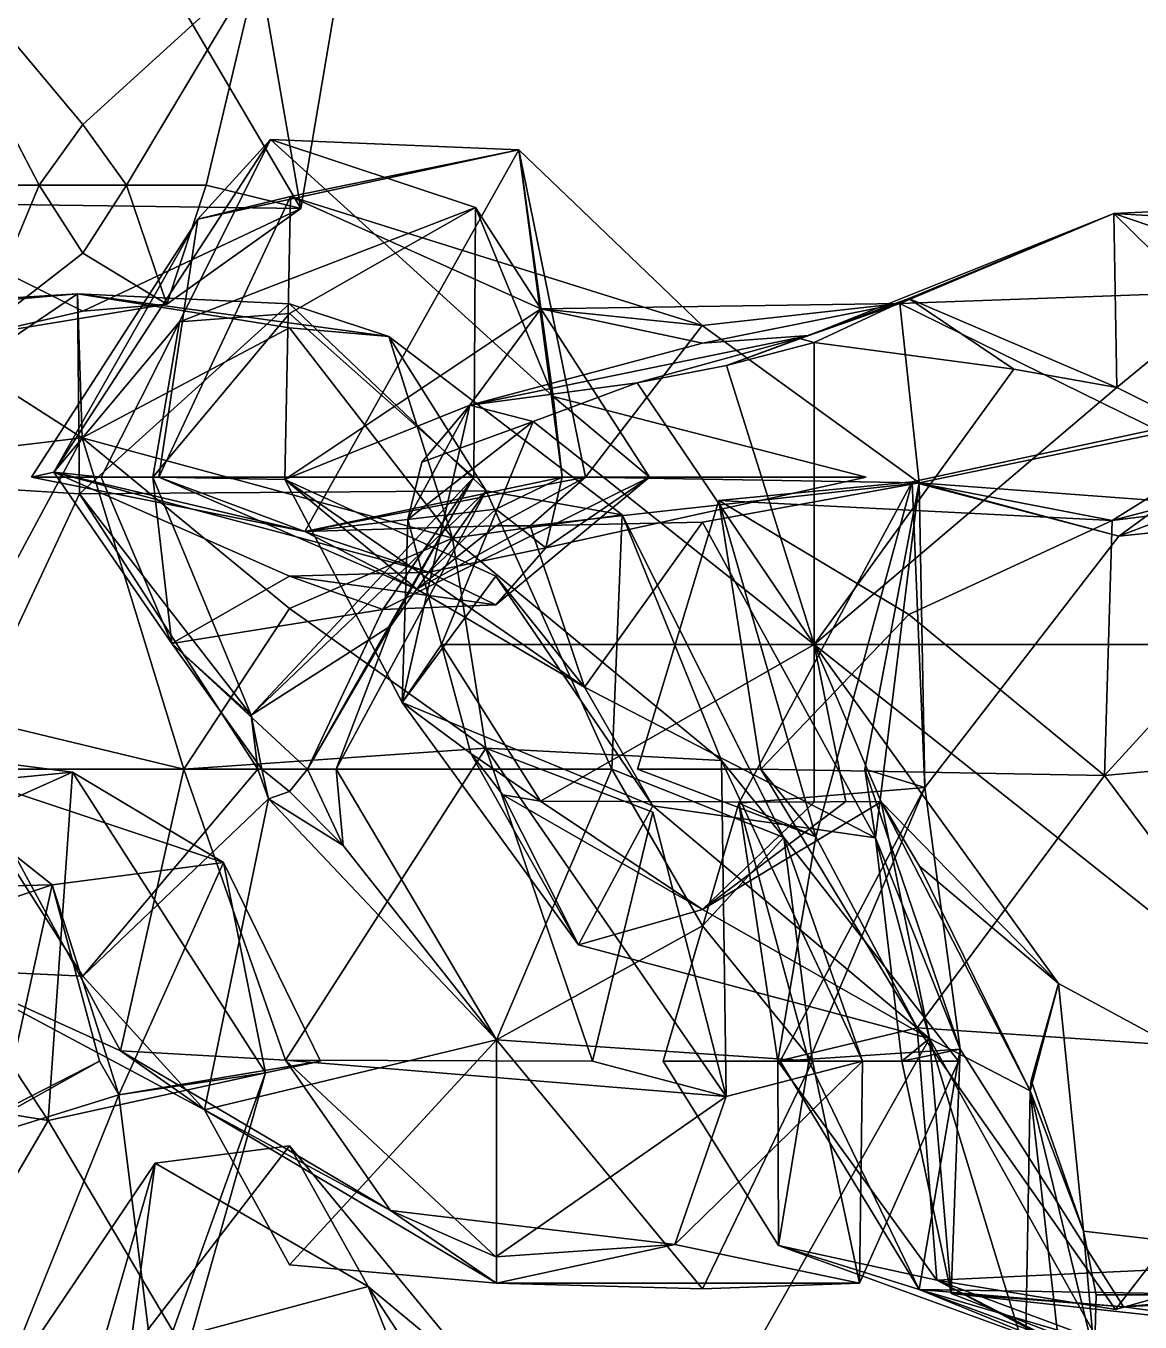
# Model space of a CAD drawing. Extents: x 290034 to 295698, y 4553723 to 4561693.
# Drawn here: x 293721.9 to 293789.9, y 4558712.8 to 4558791.9 of the extents above; entities that cross this region are included whole.
import ezdxf

# ---------------------------------------------------------------- set-up
doc = ezdxf.new("R2010")
doc.units = 0
doc.layers.add('Au_ppm_Pref_-_0_2', color=7, linetype='CONTINUOUS')

msp = doc.modelspace()

# ---------------------------------------------------------------- linework, layer by layer
at = {"layer": 'Au_ppm_Pref_-_0_2'}
for points in [[(293718.59, 4558800.013, 1862.216), (293727.185, 4558800.344, 1861.709), (293712.113, 4558781.125, 1858.853)], [(293727.185, 4558800.344, 1861.709), (293738.685, 4558780.772, 1858.856), (293712.113, 4558781.125, 1858.853)], [(293722.728, 4558782.195, 1851.812), (293713.254, 4558800.387, 1853.078), (293717.944, 4558782.195, 1853.069)], [(293725.394, 4558785.888, 1851.838), (293713.254, 4558800.387, 1853.078), (293722.728, 4558782.195, 1851.812)], [(293736.108, 4558795.654, 1853.953), (293713.254, 4558800.387, 1853.078), (293725.394, 4558785.888, 1851.838)], [(293727.185, 4558800.344, 1861.709), (293741.944, 4558800.013, 1859.009), (293738.685, 4558780.772, 1858.856)], [(293738.685, 4558780.772, 1858.856), (293741.944, 4558800.013, 1859.009), (293736.108, 4558795.654, 1853.953)], [(293736.108, 4558795.654, 1853.953), (293725.394, 4558785.888, 1851.838), (293728.061, 4558782.195, 1851.812)], [(293736.108, 4558795.654, 1853.953), (293728.061, 4558782.195, 1851.812), (293732.914, 4558782.195, 1853.069)], [(293732.914, 4558782.195, 1853.069), (293738.685, 4558780.772, 1858.856), (293736.108, 4558795.654, 1853.953)], [(293725.394, 4558785.888, 1851.838), (293722.728, 4558782.195, 1851.812), (293728.061, 4558782.195, 1851.812)], [(293732.399, 4558780.113, 1911.607), (293723.624, 4558764.686, 1906.636), (293736.844, 4558784.969, 1906.182)], [(293736.844, 4558784.969, 1906.182), (293723.624, 4558764.686, 1906.636), (293731.295, 4558773.85, 1900.584)], [(293749.352, 4558780.82, 1901.181), (293736.844, 4558784.969, 1906.182), (293731.295, 4558773.85, 1900.584)], [(293736.844, 4558784.969, 1906.182), (293751.993, 4558784.351, 1912.489), (293732.399, 4558780.113, 1911.607)], [(293751.993, 4558784.351, 1912.489), (293736.844, 4558784.969, 1906.182), (293754.078, 4558769.305, 1906.523)], [(293754.078, 4558769.305, 1906.523), (293736.844, 4558784.969, 1906.182), (293749.352, 4558780.82, 1901.181)], [(293751.993, 4558784.351, 1912.489), (293738.059, 4558781.502, 1918.571), (293732.399, 4558780.113, 1911.607)], [(293751.993, 4558784.351, 1912.489), (293763.167, 4558773.638, 1919.386), (293738.059, 4558781.502, 1918.571)], [(293738.935, 4558761.071, 1912.41), (293756.052, 4558764.377, 1915.828), (293751.993, 4558784.351, 1912.489)], [(293751.993, 4558784.351, 1912.489), (293754.639, 4558764.377, 1908.431), (293738.935, 4558761.071, 1912.41)], [(293756.052, 4558764.377, 1915.828), (293763.167, 4558773.638, 1919.386), (293751.993, 4558784.351, 1912.489)], [(293754.639, 4558764.377, 1908.431), (293751.993, 4558784.351, 1912.489), (293754.078, 4558769.305, 1906.523)], [(293717.944, 4558782.195, 1853.069), (293718.9, 4558773.011, 1853.069), (293722.728, 4558782.195, 1851.812)], [(293718.9, 4558773.011, 1853.069), (293725.394, 4558778.048, 1851.687), (293722.728, 4558782.195, 1851.812)], [(293728.061, 4558782.195, 1851.812), (293722.728, 4558782.195, 1851.812), (293725.394, 4558778.048, 1851.687)], [(293730.526, 4558774.938, 1853.069), (293728.061, 4558782.195, 1851.812), (293725.394, 4558778.048, 1851.687)], [(293730.526, 4558774.938, 1853.069), (293732.914, 4558782.195, 1853.069), (293728.061, 4558782.195, 1851.812)], [(293730.526, 4558774.938, 1853.069), (293738.685, 4558780.772, 1858.856), (293732.914, 4558782.195, 1853.069)], [(293801.637, 4558775.921, 1924.873), (293813.477, 4558781.663, 1930.156), (293788.291, 4558780.471, 1930.653)], [(293813.477, 4558781.663, 1930.156), (293800.99, 4558779.72, 1935.395), (293788.291, 4558780.471, 1930.653)], [(293738.685, 4558780.772, 1858.856), (293725.394, 4558774.509, 1855.631), (293712.113, 4558781.125, 1858.853)], [(293718.9, 4558773.011, 1853.069), (293712.113, 4558781.125, 1858.853), (293725.394, 4558774.509, 1855.631)], [(293725.394, 4558774.509, 1855.631), (293738.685, 4558780.772, 1858.856), (293730.526, 4558774.938, 1853.069)], [(293738.059, 4558781.502, 1918.571), (293737.72, 4558764.242, 1924.365), (293730.02, 4558764.377, 1917.431)], [(293732.399, 4558780.113, 1911.607), (293738.059, 4558781.502, 1918.571), (293730.02, 4558764.377, 1917.431)], [(293749.352, 4558780.82, 1901.181), (293731.295, 4558773.85, 1900.584), (293737.994, 4558774.355, 1897.258)], [(293753.329, 4558774.648, 1923.116), (293737.72, 4558764.242, 1924.365), (293738.059, 4558781.502, 1918.571)], [(293749.352, 4558780.82, 1901.181), (293737.994, 4558774.355, 1897.258), (293749.239, 4558764.377, 1895.283)], [(293763.167, 4558773.638, 1919.386), (293753.329, 4558774.648, 1923.116), (293738.059, 4558781.502, 1918.571)], [(293749.352, 4558780.82, 1901.181), (293749.239, 4558764.377, 1895.283), (293759.965, 4558764.377, 1901.109)], [(293754.078, 4558769.305, 1906.523), (293749.352, 4558780.82, 1901.181), (293759.965, 4558764.377, 1901.109)], [(293722.267, 4558764.377, 1912.463), (293732.399, 4558780.113, 1911.607), (293730.02, 4558764.377, 1917.431)], [(293732.399, 4558780.113, 1911.607), (293722.267, 4558764.377, 1912.463), (293723.624, 4558764.686, 1906.636)], [(293769.684, 4558773.013, 1930.281), (293788.291, 4558780.471, 1930.653), (293775.791, 4558775.275, 1933.913)], [(293769.684, 4558773.013, 1930.281), (293775.235, 4558774.967, 1924.345), (293788.291, 4558780.471, 1930.653)], [(293801.637, 4558775.921, 1924.873), (293788.291, 4558780.471, 1930.653), (293775.235, 4558774.967, 1924.345)], [(293788.473, 4558769.841, 1935.631), (293775.791, 4558775.275, 1933.913), (293788.291, 4558780.471, 1930.653)], [(293788.473, 4558769.841, 1935.631), (293788.291, 4558780.471, 1930.653), (293794.244, 4558774.613, 1935.422)], [(293794.244, 4558774.613, 1935.422), (293788.291, 4558780.471, 1930.653), (293800.99, 4558779.72, 1935.395)], [(293718.9, 4558773.011, 1853.069), (293730.526, 4558774.938, 1853.069), (293725.394, 4558778.048, 1851.687)], [(293725.069, 4558775.559, 1888.705), (293708.562, 4558764.377, 1890.47), (293706.05, 4558773.915, 1888.705)], [(293725.069, 4558775.559, 1888.705), (293706.05, 4558773.915, 1888.705), (293712.795, 4558774.806, 1885.229)], [(293725.188, 4558763.364, 1892.988), (293708.562, 4558764.377, 1890.47), (293725.069, 4558775.559, 1888.705)], [(293725.069, 4558775.559, 1888.705), (293712.795, 4558774.806, 1885.229), (293725.352, 4558766.782, 1882.341)], [(293725.069, 4558775.559, 1888.705), (293737.994, 4558774.951, 1892.23), (293725.188, 4558763.364, 1892.988)], [(293725.069, 4558775.559, 1888.705), (293744.058, 4558772.952, 1888.705), (293737.994, 4558774.951, 1892.23)], [(293737.994, 4558773.497, 1885.665), (293725.069, 4558775.559, 1888.705), (293725.352, 4558766.782, 1882.341)], [(293744.058, 4558772.952, 1888.705), (293725.069, 4558775.559, 1888.705), (293737.994, 4558773.497, 1885.665)], [(293769.123, 4558772.839, 1935.255), (293764.655, 4558771.199, 1935.045), (293775.791, 4558775.275, 1933.913)], [(293769.684, 4558773.013, 1930.281), (293775.791, 4558775.275, 1933.913), (293764.655, 4558771.199, 1935.045)], [(293769.123, 4558772.839, 1935.255), (293775.791, 4558775.275, 1933.913), (293770, 4558772.587, 1935.328)], [(293770, 4558772.587, 1935.328), (293775.791, 4558775.275, 1933.913), (293782.182, 4558770.963, 1935.518)], [(293801.637, 4558775.921, 1924.873), (293775.235, 4558774.967, 1924.345), (293791.249, 4558767.095, 1922.087)], [(293782.182, 4558770.963, 1935.518), (293775.791, 4558775.275, 1933.913), (293788.473, 4558769.841, 1935.631)], [(293712.795, 4558774.806, 1885.229), (293705.197, 4558764.377, 1885.124), (293725.352, 4558766.782, 1882.341)], [(293725.394, 4558774.509, 1855.631), (293730.526, 4558774.938, 1853.069), (293718.9, 4558773.011, 1853.069)], [(293749.994, 4558763.544, 1894.085), (293725.188, 4558763.364, 1892.988), (293737.994, 4558774.951, 1892.23)], [(293737.72, 4558764.242, 1924.365), (293753.329, 4558774.648, 1923.116), (293749.007, 4558768.775, 1930.313)], [(293744.058, 4558772.952, 1888.705), (293749.994, 4558763.544, 1894.085), (293737.994, 4558774.951, 1892.23)], [(293763.192, 4558772.559, 1927.069), (293749.007, 4558768.775, 1930.313), (293753.329, 4558774.648, 1923.116)], [(293763.192, 4558772.559, 1927.069), (293753.329, 4558774.648, 1923.116), (293775.235, 4558774.967, 1924.345)], [(293763.167, 4558773.638, 1919.386), (293775.235, 4558774.967, 1924.345), (293753.329, 4558774.648, 1923.116)], [(293763.167, 4558773.638, 1919.386), (293776.409, 4558764.028, 1917.461), (293775.235, 4558774.967, 1924.345)], [(293769.684, 4558773.013, 1930.281), (293763.192, 4558772.559, 1927.069), (293775.235, 4558774.967, 1924.345)], [(293775.235, 4558774.967, 1924.345), (293776.409, 4558764.028, 1917.461), (293791.249, 4558767.095, 1922.087)], [(293820, 4558754.17, 1936.744), (293788.473, 4558769.841, 1935.631), (293794.244, 4558774.613, 1935.422)], [(293731.295, 4558773.85, 1900.584), (293723.624, 4558764.686, 1906.636), (293726.51, 4558764.377, 1900.584)], [(293731.295, 4558773.85, 1900.584), (293726.51, 4558764.377, 1900.584), (293729.659, 4558764.377, 1896.655)], [(293731.295, 4558773.85, 1900.584), (293729.659, 4558764.377, 1896.655), (293737.994, 4558774.355, 1897.258)], [(293737.994, 4558774.355, 1897.258), (293729.659, 4558764.377, 1896.655), (293749.239, 4558764.377, 1895.283)], [(293756.052, 4558764.377, 1915.828), (293776.409, 4558764.028, 1917.461), (293763.167, 4558773.638, 1919.386)], [(293747.941, 4558760.651, 1884.089), (293737.994, 4558773.497, 1885.665), (293725.352, 4558766.782, 1882.341)], [(293744.058, 4558772.952, 1888.705), (293737.994, 4558773.497, 1885.665), (293747.941, 4558760.651, 1884.089)], [(293744.058, 4558772.952, 1888.705), (293758.288, 4558762.085, 1888.705), (293749.994, 4558763.544, 1894.085)], [(293758.288, 4558762.085, 1888.705), (293744.058, 4558772.952, 1888.705), (293747.941, 4558760.651, 1884.089)], [(293769.684, 4558773.013, 1930.281), (293759.213, 4558770.136, 1934.739), (293749.007, 4558768.775, 1930.313)], [(293749.007, 4558768.775, 1930.313), (293763.192, 4558772.559, 1927.069), (293769.684, 4558773.013, 1930.281)], [(293769.684, 4558773.013, 1930.281), (293764.655, 4558771.199, 1935.045), (293759.213, 4558770.136, 1934.739)], [(293770, 4558772.587, 1935.328), (293764.655, 4558771.199, 1935.045), (293769.123, 4558772.839, 1935.255)], [(293770, 4558754.17, 1936.324), (293764.655, 4558771.199, 1935.045), (293770, 4558772.587, 1935.328)], [(293782.182, 4558770.963, 1935.518), (293770, 4558754.17, 1936.324), (293770, 4558772.587, 1935.328)], [(293770, 4558754.17, 1936.324), (293759.213, 4558770.136, 1934.739), (293764.655, 4558771.199, 1935.045)], [(293788.473, 4558769.841, 1935.631), (293770, 4558754.17, 1936.324), (293782.182, 4558770.963, 1935.518)], [(293749.007, 4558768.775, 1930.313), (293759.213, 4558770.136, 1934.739), (293752.858, 4558767.776, 1934.441)], [(293770, 4558754.17, 1936.324), (293752.858, 4558767.776, 1934.441), (293759.213, 4558770.136, 1934.739)], [(293820, 4558754.17, 1936.744), (293770, 4558754.17, 1936.324), (293788.473, 4558769.841, 1935.631)], [(293754.639, 4558764.377, 1908.431), (293754.078, 4558769.305, 1906.523), (293773.174, 4558764.377, 1906.523)], [(293773.174, 4558764.377, 1906.523), (293754.078, 4558769.305, 1906.523), (293759.965, 4558764.377, 1901.109)], [(293800.414, 4558769.362, 1906.746), (293788.606, 4558760.781, 1912.975), (293775.988, 4558764.096, 1906.434)], [(293800.414, 4558769.362, 1906.746), (293775.988, 4558764.096, 1906.434), (293788.192, 4558761.728, 1901.065)], [(293800.414, 4558769.362, 1906.746), (293788.192, 4558761.728, 1901.065), (293808.514, 4558767.056, 1901.025)], [(293805.688, 4558767.288, 1912.463), (293788.606, 4558760.781, 1912.975), (293800.414, 4558769.362, 1906.746)], [(293744.871, 4558750.625, 1930.281), (293737.72, 4558764.242, 1924.365), (293749.007, 4558768.775, 1930.313)], [(293745.22, 4558761.795, 1934.155), (293744.871, 4558750.625, 1930.281), (293749.007, 4558768.775, 1930.313)], [(293745.22, 4558761.795, 1934.155), (293749.007, 4558768.775, 1930.313), (293746.078, 4558765.299, 1934.057)], [(293749.007, 4558768.775, 1930.313), (293752.858, 4558767.776, 1934.441), (293746.078, 4558765.299, 1934.057)], [(293752.858, 4558767.776, 1934.441), (293747.272, 4558754.17, 1934.655), (293745.22, 4558761.795, 1934.155)], [(293746.078, 4558765.299, 1934.057), (293752.858, 4558767.776, 1934.441), (293745.22, 4558761.795, 1934.155)], [(293770, 4558754.17, 1936.324), (293747.272, 4558754.17, 1934.655), (293752.858, 4558767.776, 1934.441)], [(293725.352, 4558766.782, 1882.341), (293705.197, 4558764.377, 1885.124), (293716.424, 4558750.206, 1883.516)], [(293731.559, 4558746.559, 1879.733), (293725.352, 4558766.782, 1882.341), (293716.424, 4558750.206, 1883.516)], [(293737.994, 4558756.371, 1879.495), (293725.352, 4558766.782, 1882.341), (293731.559, 4558746.559, 1879.733)], [(293737.994, 4558756.371, 1879.495), (293747.941, 4558760.651, 1884.089), (293725.352, 4558766.782, 1882.341)], [(293801.673, 4558762.147, 1918.21), (293791.249, 4558767.095, 1922.087), (293776.409, 4558764.028, 1917.461)], [(293803.717, 4558763.678, 1896.163), (293808.514, 4558767.056, 1901.025), (293788.192, 4558761.728, 1901.065)], [(293801.673, 4558762.147, 1918.21), (293788.606, 4558760.781, 1912.975), (293805.688, 4558767.288, 1912.463)], [(293725.188, 4558763.364, 1892.988), (293717.328, 4558746.559, 1892.508), (293708.562, 4558764.377, 1890.47)], [(293722.267, 4558764.377, 1912.463), (293738.935, 4558761.071, 1912.41), (293723.624, 4558764.686, 1906.636)], [(293738.935, 4558761.071, 1912.41), (293722.267, 4558764.377, 1912.463), (293730.02, 4558764.377, 1917.431)], [(293730.817, 4558754.228, 1900.584), (293723.624, 4558764.686, 1906.636), (293737.994, 4558758.345, 1902.594)], [(293730.817, 4558754.228, 1900.584), (293726.51, 4558764.377, 1900.584), (293723.624, 4558764.686, 1906.636)], [(293738.935, 4558761.071, 1912.41), (293746.501, 4558758.59, 1906.523), (293723.624, 4558764.686, 1906.636)], [(293746.501, 4558758.59, 1906.523), (293737.994, 4558758.345, 1902.594), (293723.624, 4558764.686, 1906.636)], [(293730.817, 4558754.228, 1900.584), (293729.659, 4558764.377, 1896.655), (293726.51, 4558764.377, 1900.584)], [(293730.817, 4558754.228, 1900.584), (293735.665, 4558749.852, 1894.645), (293729.659, 4558764.377, 1896.655)], [(293749.239, 4558764.377, 1895.283), (293729.659, 4558764.377, 1896.655), (293735.665, 4558749.852, 1894.645)], [(293730.02, 4558764.377, 1917.431), (293737.72, 4558764.242, 1924.365), (293745.766, 4558757.551, 1918.402)], [(293730.02, 4558764.377, 1917.431), (293745.766, 4558757.551, 1918.402), (293738.935, 4558761.071, 1912.41)], [(293749.239, 4558764.377, 1895.283), (293735.665, 4558749.852, 1894.645), (293744.176, 4558755.302, 1894.645)], [(293750.593, 4558758.346, 1928.27), (293737.72, 4558764.242, 1924.365), (293744.871, 4558750.625, 1930.281)], [(293737.72, 4558764.242, 1924.365), (293750.593, 4558758.346, 1928.27), (293755.994, 4558751.559, 1923.529)], [(293745.766, 4558757.551, 1918.402), (293737.72, 4558764.242, 1924.365), (293755.994, 4558751.559, 1923.529)], [(293756.052, 4558764.377, 1915.828), (293738.935, 4558761.071, 1912.41), (293750.593, 4558761.411, 1917.413)], [(293754.639, 4558764.377, 1908.431), (293750.593, 4558762.417, 1907.176), (293738.935, 4558761.071, 1912.41)], [(293749.239, 4558764.377, 1895.283), (293744.176, 4558755.302, 1894.645), (293739.097, 4558746.559, 1895.165)], [(293749.239, 4558764.377, 1895.283), (293739.097, 4558746.559, 1895.165), (293743.699, 4558756.308, 1900.584)], [(293743.699, 4558756.308, 1900.584), (293750.593, 4558756.581, 1903.925), (293759.965, 4558764.377, 1901.109)], [(293759.965, 4558764.377, 1901.109), (293749.239, 4558764.377, 1895.283), (293743.699, 4558756.308, 1900.584)], [(293756.052, 4558764.377, 1915.828), (293750.593, 4558761.411, 1917.413), (293752.689, 4558761.412, 1918.402)], [(293754.639, 4558764.377, 1908.431), (293753.636, 4558760.073, 1906.523), (293750.593, 4558762.417, 1907.176)], [(293753.636, 4558760.073, 1906.523), (293759.965, 4558764.377, 1901.109), (293750.593, 4558756.581, 1903.925)], [(293756.052, 4558764.377, 1915.828), (293752.689, 4558761.412, 1918.402), (293776.409, 4558764.028, 1917.461)], [(293754.639, 4558764.377, 1908.431), (293773.174, 4558764.377, 1906.523), (293753.636, 4558760.073, 1906.523)], [(293773.174, 4558764.377, 1906.523), (293759.965, 4558764.377, 1901.109), (293753.636, 4558760.073, 1906.523)], [(293736.064, 4558746.559, 1894.645), (293717.328, 4558746.559, 1892.508), (293725.188, 4558763.364, 1892.988)], [(293749.994, 4558763.544, 1894.085), (293735.665, 4558749.852, 1894.645), (293725.188, 4558763.364, 1892.988)], [(293736.064, 4558746.559, 1894.645), (293725.188, 4558763.364, 1892.988), (293735.665, 4558749.852, 1894.645)], [(293749.994, 4558763.544, 1894.085), (293744.176, 4558755.302, 1894.645), (293735.665, 4558749.852, 1894.645)], [(293740.839, 4558746.559, 1894.645), (293744.176, 4558755.302, 1894.645), (293749.994, 4558763.544, 1894.085)], [(293740.839, 4558746.559, 1894.645), (293749.994, 4558763.544, 1894.085), (293757.668, 4558746.559, 1892.041)], [(293757.668, 4558746.559, 1892.041), (293749.994, 4558763.544, 1894.085), (293758.288, 4558762.085, 1888.705)], [(293776.409, 4558764.028, 1917.461), (293752.689, 4558761.412, 1918.402), (293763.192, 4558761.625, 1923.424)], [(293776.409, 4558764.028, 1917.461), (293763.192, 4558761.625, 1923.424), (293773.757, 4558742.379, 1923.286)], [(293775.988, 4558764.096, 1906.434), (293770.106, 4558742.437, 1901.89), (293764.201, 4558762.95, 1900.584)], [(293775.988, 4558764.096, 1906.434), (293764.201, 4558762.95, 1900.584), (293788.192, 4558761.728, 1901.065)], [(293776.755, 4558745.451, 1912.348), (293765.412, 4558744.484, 1906.523), (293775.988, 4558764.096, 1906.434)], [(293775.988, 4558764.096, 1906.434), (293765.412, 4558744.484, 1906.523), (293770.106, 4558742.437, 1901.89)], [(293776.409, 4558764.028, 1917.461), (293773.757, 4558742.379, 1923.286), (293773.098, 4558746.559, 1918.402)], [(293776.755, 4558745.451, 1912.348), (293776.409, 4558764.028, 1917.461), (293773.098, 4558746.559, 1918.402)], [(293788.606, 4558760.781, 1912.975), (293776.755, 4558745.451, 1912.348), (293775.988, 4558764.096, 1906.434)], [(293801.673, 4558762.147, 1918.21), (293776.409, 4558764.028, 1917.461), (293788.606, 4558760.781, 1912.975)], [(293788.606, 4558760.781, 1912.975), (293776.409, 4558764.028, 1917.461), (293776.755, 4558745.451, 1912.348)], [(293788.192, 4558761.728, 1901.065), (293787.726, 4558746.172, 1895.213), (293803.717, 4558763.678, 1896.163)], [(293814.997, 4558748.694, 1896.253), (293803.717, 4558763.678, 1896.163), (293787.726, 4558746.172, 1895.213)], [(293770.106, 4558742.437, 1901.89), (293759.229, 4558746.559, 1900.584), (293764.201, 4558762.95, 1900.584)], [(293764.201, 4558762.95, 1900.584), (293759.229, 4558746.559, 1900.584), (293766.748, 4558746.559, 1896.321)], [(293764.201, 4558762.95, 1900.584), (293766.748, 4558746.559, 1896.321), (293775.791, 4558756.008, 1897.434)], [(293764.201, 4558762.95, 1900.584), (293775.791, 4558756.008, 1897.434), (293788.192, 4558761.728, 1901.065)], [(293746.501, 4558758.59, 1906.523), (293738.935, 4558761.071, 1912.41), (293750.593, 4558762.417, 1907.176)], [(293744.871, 4558750.625, 1930.281), (293745.22, 4558761.795, 1934.155), (293747.272, 4558754.17, 1934.655)], [(293750.593, 4558762.417, 1907.176), (293753.636, 4558760.073, 1906.523), (293746.501, 4558758.59, 1906.523)], [(293758.288, 4558762.085, 1888.705), (293747.941, 4558760.651, 1884.089), (293764.352, 4558747.09, 1882.967)], [(293757.668, 4558746.559, 1892.041), (293758.288, 4558762.085, 1888.705), (293768.16, 4558742.394, 1888.705)], [(293768.16, 4558742.394, 1888.705), (293758.288, 4558762.085, 1888.705), (293764.352, 4558747.09, 1882.967)], [(293745.766, 4558757.551, 1918.402), (293750.593, 4558761.411, 1917.413), (293738.935, 4558761.071, 1912.41)], [(293752.689, 4558761.412, 1918.402), (293745.766, 4558757.551, 1918.402), (293755.994, 4558751.559, 1923.529)], [(293745.766, 4558757.551, 1918.402), (293752.689, 4558761.412, 1918.402), (293750.593, 4558761.411, 1917.413)], [(293763.192, 4558761.625, 1923.424), (293752.689, 4558761.412, 1918.402), (293755.994, 4558751.559, 1923.529)], [(293773.757, 4558742.379, 1923.286), (293763.192, 4558761.625, 1923.424), (293755.994, 4558751.559, 1923.529)], [(293788.192, 4558761.728, 1901.065), (293775.791, 4558756.008, 1897.434), (293787.726, 4558746.172, 1895.213)], [(293737.994, 4558756.371, 1879.495), (293749.969, 4558747.841, 1876.427), (293747.941, 4558760.651, 1884.089)], [(293764.352, 4558747.09, 1882.967), (293747.941, 4558760.651, 1884.089), (293749.969, 4558747.841, 1876.427)], [(293746.501, 4558758.59, 1906.523), (293753.636, 4558760.073, 1906.523), (293750.593, 4558756.581, 1903.925)], [(293730.817, 4558754.228, 1900.584), (293737.994, 4558758.345, 1902.594), (293743.699, 4558756.308, 1900.584)], [(293750.593, 4558756.581, 1903.925), (293737.994, 4558758.345, 1902.594), (293746.501, 4558758.59, 1906.523)], [(293750.593, 4558756.581, 1903.925), (293743.699, 4558756.308, 1900.584), (293737.994, 4558758.345, 1902.594)], [(293760.169, 4558744.324, 1928.11), (293750.593, 4558758.346, 1928.27), (293744.871, 4558750.625, 1930.281)], [(293755.994, 4558751.559, 1923.529), (293750.593, 4558758.346, 1928.27), (293760.169, 4558744.324, 1928.11)], [(293730.817, 4558754.228, 1900.584), (293743.699, 4558756.308, 1900.584), (293739.097, 4558746.559, 1895.165)], [(293737.994, 4558756.371, 1879.495), (293731.559, 4558746.559, 1879.733), (293749.969, 4558747.841, 1876.427)], [(293775.791, 4558756.008, 1897.434), (293766.748, 4558746.559, 1896.321), (293787.726, 4558746.172, 1895.213)], [(293739.097, 4558746.559, 1895.165), (293744.176, 4558755.302, 1894.645), (293740.839, 4558746.559, 1894.645)], [(293730.817, 4558754.228, 1900.584), (293739.097, 4558746.559, 1895.165), (293736.317, 4558746.559, 1895.435)], [(293730.817, 4558754.228, 1900.584), (293736.317, 4558746.559, 1895.435), (293735.665, 4558749.852, 1894.645)], [(293744.871, 4558750.625, 1930.281), (293747.272, 4558754.17, 1934.655), (293749.072, 4558747.52, 1935.108)], [(293749.072, 4558747.52, 1935.108), (293747.272, 4558754.17, 1934.655), (293753.322, 4558744.602, 1935.56)], [(293747.272, 4558754.17, 1934.655), (293770, 4558754.17, 1936.324), (293753.322, 4558744.602, 1935.56)], [(293753.322, 4558744.602, 1935.56), (293770, 4558754.17, 1936.324), (293770, 4558744.557, 1936.787)], [(293770, 4558754.17, 1936.324), (293771.948, 4558744.588, 1936.948), (293770, 4558744.557, 1936.787)], [(293770, 4558754.17, 1936.324), (293774.103, 4558744.572, 1937.128), (293771.948, 4558744.588, 1936.948)], [(293774.103, 4558744.572, 1937.128), (293770, 4558754.17, 1936.324), (293784.923, 4558733.495, 1938.564)], [(293770, 4558754.17, 1936.324), (293820, 4558714.485, 1942.404), (293784.923, 4558733.495, 1938.564)], [(293770, 4558754.17, 1936.324), (293820, 4558754.17, 1936.744), (293820, 4558714.485, 1942.404)], [(293773.757, 4558742.379, 1923.286), (293755.994, 4558751.559, 1923.529), (293760.169, 4558744.324, 1928.11)], [(293716.761, 4558734.35, 1888.705), (293727.692, 4558729.387, 1882.52), (293716.424, 4558750.206, 1883.516)], [(293731.559, 4558746.559, 1879.733), (293716.424, 4558750.206, 1883.516), (293727.692, 4558729.387, 1882.52)], [(293755.623, 4558735.855, 1930.281), (293744.871, 4558750.625, 1930.281), (293749.072, 4558747.52, 1935.108)], [(293760.169, 4558744.324, 1928.11), (293744.871, 4558750.625, 1930.281), (293755.623, 4558735.855, 1930.281)], [(293736.317, 4558746.559, 1895.435), (293736.064, 4558746.559, 1894.645), (293735.665, 4558749.852, 1894.645)], [(293814.997, 4558748.694, 1896.253), (293787.726, 4558746.172, 1895.213), (293800.416, 4558729.145, 1895.05)], [(293724.753, 4558746.384, 1853.381), (293712.92, 4558747.896, 1858.734), (293699.853, 4558743.983, 1853.216)], [(293723.517, 4558739.498, 1863.479), (293703.024, 4558739.01, 1863.765), (293712.92, 4558747.896, 1858.734)], [(293723.517, 4558739.498, 1863.479), (293712.92, 4558747.896, 1858.734), (293733.972, 4558740.871, 1859.009)], [(293724.753, 4558746.384, 1853.381), (293733.972, 4558740.871, 1859.009), (293712.92, 4558747.896, 1858.734)], [(293737.764, 4558728.805, 1876.409), (293749.969, 4558747.841, 1876.427), (293731.559, 4558746.559, 1879.733)], [(293737.764, 4558728.805, 1876.409), (293756.49, 4558728.741, 1873.667), (293749.969, 4558747.841, 1876.427)], [(293764.352, 4558747.09, 1882.967), (293749.969, 4558747.841, 1876.427), (293764.632, 4558726.6, 1876.847)], [(293749.969, 4558747.841, 1876.427), (293756.49, 4558728.741, 1873.667), (293760.169, 4558743.932, 1873.188)], [(293760.169, 4558743.932, 1873.188), (293764.632, 4558726.6, 1876.847), (293749.969, 4558747.841, 1876.427)], [(293751.021, 4558744.99, 1935.373), (293749.072, 4558747.52, 1935.108), (293753.322, 4558744.602, 1935.56)], [(293751.021, 4558744.99, 1935.373), (293755.623, 4558735.855, 1930.281), (293749.072, 4558747.52, 1935.108)], [(293772.953, 4558728.741, 1882.7), (293768.16, 4558742.394, 1888.705), (293764.352, 4558747.09, 1882.967)], [(293772.953, 4558728.741, 1882.7), (293764.352, 4558747.09, 1882.967), (293764.632, 4558726.6, 1876.847)], [(293724.753, 4558746.384, 1853.381), (293699.853, 4558743.983, 1853.216), (293712.795, 4558741.033, 1848.972)], [(293724.753, 4558746.384, 1853.381), (293712.795, 4558741.033, 1848.972), (293723.283, 4558725.128, 1848.023)], [(293725.394, 4558733.929, 1892.915), (293716.761, 4558734.35, 1888.705), (293717.328, 4558746.559, 1892.508)], [(293736.064, 4558746.559, 1894.645), (293725.394, 4558733.929, 1892.915), (293717.328, 4558746.559, 1892.508)], [(293724.753, 4558746.384, 1853.381), (293723.283, 4558725.128, 1848.023), (293736.534, 4558728.036, 1853.253)], [(293733.972, 4558740.871, 1859.009), (293724.753, 4558746.384, 1853.381), (293736.534, 4558728.036, 1853.253)], [(293736.064, 4558746.559, 1894.645), (293736.71, 4558744.743, 1894.645), (293725.394, 4558733.929, 1892.915)], [(293727.692, 4558729.387, 1882.52), (293737.764, 4558728.805, 1876.409), (293731.559, 4558746.559, 1879.733)], [(293736.317, 4558746.559, 1895.435), (293736.71, 4558744.743, 1894.645), (293736.064, 4558746.559, 1894.645)], [(293736.317, 4558746.559, 1895.435), (293737.994, 4558745.192, 1895.1), (293736.71, 4558744.743, 1894.645)], [(293736.317, 4558746.559, 1895.435), (293739.097, 4558746.559, 1895.165), (293737.994, 4558745.192, 1895.1)], [(293739.097, 4558746.559, 1895.165), (293741.278, 4558741.913, 1894.645), (293737.994, 4558745.192, 1895.1)], [(293739.097, 4558746.559, 1895.165), (293740.839, 4558746.559, 1894.645), (293741.278, 4558741.913, 1894.645)], [(293740.839, 4558746.559, 1894.645), (293757.668, 4558746.559, 1892.041), (293750.633, 4558730.047, 1893.061)], [(293740.839, 4558746.559, 1894.645), (293750.633, 4558730.047, 1893.061), (293741.278, 4558741.913, 1894.645)], [(293757.668, 4558746.559, 1892.041), (293763.192, 4558736.999, 1891.458), (293750.633, 4558730.047, 1893.061)], [(293763.192, 4558736.999, 1891.458), (293757.668, 4558746.559, 1892.041), (293768.16, 4558742.394, 1888.705)], [(293759.229, 4558746.559, 1900.584), (293770.106, 4558742.437, 1901.89), (293766.748, 4558746.559, 1896.321)], [(293776.302, 4558730.782, 1895.566), (293766.748, 4558746.559, 1896.321), (293770.106, 4558742.437, 1901.89)], [(293776.302, 4558730.782, 1895.566), (293787.726, 4558746.172, 1895.213), (293766.748, 4558746.559, 1896.321)], [(293778.917, 4558729.483, 1918.966), (293773.098, 4558746.559, 1918.402), (293773.757, 4558742.379, 1923.286)], [(293773.098, 4558746.559, 1918.402), (293778.917, 4558729.483, 1918.966), (293776.755, 4558745.451, 1912.348)], [(293776.302, 4558730.782, 1895.566), (293800.416, 4558729.145, 1895.05), (293787.726, 4558746.172, 1895.213)], [(293741.278, 4558741.913, 1894.645), (293736.71, 4558744.743, 1894.645), (293737.994, 4558745.192, 1895.1)], [(293776.755, 4558745.451, 1912.348), (293769.686, 4558728.741, 1909.401), (293765.412, 4558744.484, 1906.523)], [(293776.755, 4558745.451, 1912.348), (293778.917, 4558729.483, 1918.966), (293767.933, 4558728.741, 1912.463)], [(293776.755, 4558745.451, 1912.348), (293767.933, 4558728.741, 1912.463), (293769.686, 4558728.741, 1909.401)], [(293736.71, 4558744.743, 1894.645), (293732.819, 4558725.784, 1888.915), (293725.394, 4558733.929, 1892.915)], [(293750.633, 4558730.047, 1893.061), (293732.819, 4558725.784, 1888.915), (293736.71, 4558744.743, 1894.645)], [(293750.633, 4558730.047, 1893.061), (293736.71, 4558744.743, 1894.645), (293741.278, 4558741.913, 1894.645)], [(293753.322, 4558744.602, 1935.56), (293763.192, 4558737.997, 1933.135), (293751.021, 4558744.99, 1935.373)], [(293763.192, 4558737.997, 1933.135), (293755.623, 4558735.855, 1930.281), (293751.021, 4558744.99, 1935.373)], [(293770, 4558744.557, 1936.787), (293763.192, 4558737.997, 1933.135), (293753.322, 4558744.602, 1935.56)], [(293765.412, 4558744.484, 1906.523), (293769.686, 4558728.741, 1909.401), (293760.798, 4558728.741, 1906.523)], [(293765.412, 4558744.484, 1906.523), (293760.798, 4558728.741, 1906.523), (293767.789, 4558728.741, 1901.228)], [(293771.948, 4558744.588, 1936.948), (293763.192, 4558737.997, 1933.135), (293770, 4558744.557, 1936.787)], [(293774.103, 4558744.572, 1937.128), (293763.192, 4558737.997, 1933.135), (293771.948, 4558744.588, 1936.948)], [(293777.044, 4558730.131, 1930.704), (293763.192, 4558737.997, 1933.135), (293774.103, 4558744.572, 1937.128)], [(293765.412, 4558744.484, 1906.523), (293767.789, 4558728.741, 1901.228), (293770.106, 4558742.437, 1901.89)], [(293776.446, 4558740.641, 1937.513), (293774.103, 4558744.572, 1937.128), (293784.923, 4558733.495, 1938.564)], [(293774.103, 4558744.572, 1937.128), (293776.446, 4558740.641, 1937.513), (293783.188, 4558726.934, 1936.88)], [(293777.044, 4558730.131, 1930.704), (293774.103, 4558744.572, 1937.128), (293783.188, 4558726.934, 1936.88)], [(293777.044, 4558730.131, 1930.704), (293760.169, 4558744.324, 1928.11), (293755.623, 4558735.855, 1930.281)], [(293756.49, 4558728.741, 1873.667), (293764.632, 4558726.6, 1876.847), (293760.169, 4558743.932, 1873.188)], [(293777.044, 4558730.131, 1930.704), (293773.757, 4558742.379, 1923.286), (293760.169, 4558744.324, 1928.11)], [(293769.912, 4558728.741, 1891.873), (293763.192, 4558736.999, 1891.458), (293768.16, 4558742.394, 1888.705)], [(293776.302, 4558730.782, 1895.566), (293770.106, 4558742.437, 1901.89), (293767.789, 4558728.741, 1901.228)], [(293769.912, 4558728.741, 1891.873), (293768.16, 4558742.394, 1888.705), (293778.822, 4558728.741, 1888.705)], [(293778.822, 4558728.741, 1888.705), (293768.16, 4558742.394, 1888.705), (293772.953, 4558728.741, 1882.7)], [(293777.044, 4558730.131, 1930.704), (293775.356, 4558728.741, 1924.341), (293773.757, 4558742.379, 1923.286)], [(293778.917, 4558729.483, 1918.966), (293773.757, 4558742.379, 1923.286), (293775.356, 4558728.741, 1924.341)], [(293723.283, 4558725.128, 1848.023), (293712.795, 4558741.033, 1848.972), (293700.309, 4558728.914, 1847.132)], [(293727.594, 4558726.686, 1859.994), (293723.517, 4558739.498, 1863.479), (293733.972, 4558740.871, 1859.009)], [(293727.594, 4558726.686, 1859.994), (293733.972, 4558740.871, 1859.009), (293739.884, 4558728.741, 1859.009)], [(293739.884, 4558728.741, 1859.009), (293733.972, 4558740.871, 1859.009), (293736.534, 4558728.036, 1853.253)], [(293783.188, 4558726.934, 1936.88), (293776.446, 4558740.641, 1937.513), (293784.923, 4558733.495, 1938.564)], [(293712.795, 4558735.95, 1867.351), (293703.024, 4558739.01, 1863.765), (293723.517, 4558739.498, 1863.479)], [(293720.486, 4558725.728, 1869.578), (293712.795, 4558735.95, 1867.351), (293723.517, 4558739.498, 1863.479)], [(293720.486, 4558725.728, 1869.578), (293723.517, 4558739.498, 1863.479), (293726.409, 4558728.741, 1864.948)], [(293727.594, 4558726.686, 1859.994), (293726.409, 4558728.741, 1864.948), (293723.517, 4558739.498, 1863.479)], [(293777.044, 4558730.131, 1930.704), (293755.623, 4558735.855, 1930.281), (293763.192, 4558737.997, 1933.135)], [(293769.912, 4558728.741, 1891.873), (293750.633, 4558730.047, 1893.061), (293763.192, 4558736.999, 1891.458)], [(293725.394, 4558733.929, 1892.915), (293732.819, 4558725.784, 1888.915), (293716.761, 4558734.35, 1888.705)], [(293716.761, 4558734.35, 1888.705), (293732.819, 4558725.784, 1888.915), (293727.692, 4558729.387, 1882.52)], [(293783.241, 4558727.56, 1938.709), (293783.188, 4558726.934, 1936.88), (293784.923, 4558733.495, 1938.564)], [(293783.241, 4558727.56, 1938.709), (293784.923, 4558733.495, 1938.564), (293786.45, 4558718.377, 1939.419)], [(293786.45, 4558718.377, 1939.419), (293784.923, 4558733.495, 1938.564), (293820, 4558714.485, 1942.404)], [(293776.302, 4558730.782, 1895.566), (293767.789, 4558728.741, 1901.228), (293777.502, 4558715.394, 1901.268)], [(293776.302, 4558730.782, 1895.566), (293777.502, 4558715.394, 1901.268), (293788.39, 4558713.603, 1895.538)], [(293776.302, 4558730.782, 1895.566), (293788.39, 4558713.603, 1895.538), (293800.416, 4558729.145, 1895.05)], [(293732.819, 4558725.784, 1888.915), (293744.153, 4558719.634, 1882.766), (293727.692, 4558729.387, 1882.52)], [(293727.692, 4558729.387, 1882.52), (293744.153, 4558719.634, 1882.766), (293737.764, 4558728.805, 1876.409)], [(293750.633, 4558730.047, 1893.061), (293737.994, 4558716.32, 1892.845), (293732.819, 4558725.784, 1888.915)], [(293750.633, 4558715.203, 1888.422), (293737.994, 4558716.32, 1892.845), (293750.633, 4558730.047, 1893.061)], [(293769.912, 4558728.741, 1891.873), (293763.192, 4558714.854, 1893.334), (293750.633, 4558730.047, 1893.061)], [(293750.633, 4558715.203, 1888.422), (293750.633, 4558730.047, 1893.061), (293763.192, 4558714.854, 1893.334)], [(293777.044, 4558730.131, 1930.704), (293782.903, 4558710.923, 1932.867), (293765.784, 4558710.169, 1930.281)], [(293777.044, 4558730.131, 1930.704), (293765.784, 4558710.169, 1930.281), (293787.784, 4558710.923, 1927.6)], [(293778.917, 4558729.483, 1918.966), (293776.42, 4558714.816, 1911.461), (293767.933, 4558728.741, 1912.463)], [(293777.044, 4558730.131, 1930.704), (293778.366, 4558714.564, 1924.341), (293775.356, 4558728.741, 1924.341)], [(293778.917, 4558729.483, 1918.966), (293775.356, 4558728.741, 1924.341), (293778.366, 4558714.564, 1924.341)], [(293778.917, 4558729.483, 1918.966), (293788.889, 4558713.763, 1918.984), (293776.42, 4558714.816, 1911.461)], [(293777.044, 4558730.131, 1930.704), (293783.188, 4558726.934, 1936.88), (293782.903, 4558710.923, 1932.867)], [(293777.044, 4558730.131, 1930.704), (293787.784, 4558710.923, 1927.6), (293778.366, 4558714.564, 1924.341)], [(293778.917, 4558729.483, 1918.966), (293778.366, 4558714.564, 1924.341), (293788.889, 4558713.763, 1918.984)], [(293714.78, 4558710.592, 1845.117), (293723.283, 4558725.128, 1848.023), (293700.309, 4558728.914, 1847.132)], [(293716.638, 4558723.307, 1864.948), (293720.486, 4558725.728, 1869.578), (293726.409, 4558728.741, 1864.948)], [(293716.638, 4558723.307, 1864.948), (293726.409, 4558728.741, 1864.948), (293727.594, 4558726.686, 1859.994)], [(293727.594, 4558726.686, 1859.994), (293739.884, 4558728.741, 1859.009), (293736.534, 4558728.036, 1853.253)], [(293750.593, 4558716.812, 1878.79), (293737.764, 4558728.805, 1876.409), (293744.153, 4558719.634, 1882.766)], [(293737.764, 4558728.805, 1876.409), (293750.593, 4558716.812, 1878.79), (293764.632, 4558726.6, 1876.847)], [(293764.632, 4558726.6, 1876.847), (293756.49, 4558728.741, 1873.667), (293737.764, 4558728.805, 1876.409)], [(293769.686, 4558728.741, 1909.401), (293767.843, 4558717.501, 1906.523), (293760.798, 4558728.741, 1906.523)], [(293760.798, 4558728.741, 1906.523), (293767.843, 4558717.501, 1906.523), (293767.789, 4558728.741, 1901.228)], [(293772.768, 4558715.199, 1888.705), (293772.953, 4558728.741, 1882.7), (293761.506, 4558717.556, 1884.182)], [(293764.632, 4558726.6, 1876.847), (293761.506, 4558717.556, 1884.182), (293772.953, 4558728.741, 1882.7)], [(293769.912, 4558728.741, 1891.873), (293772.768, 4558715.199, 1888.705), (293763.192, 4558714.854, 1893.334)], [(293767.843, 4558717.501, 1906.523), (293777.502, 4558715.394, 1901.268), (293767.789, 4558728.741, 1901.228)], [(293769.686, 4558728.741, 1909.401), (293776.42, 4558714.816, 1911.461), (293767.843, 4558717.501, 1906.523)], [(293769.686, 4558728.741, 1909.401), (293767.933, 4558728.741, 1912.463), (293776.42, 4558714.816, 1911.461)], [(293769.912, 4558728.741, 1891.873), (293778.822, 4558728.741, 1888.705), (293772.768, 4558715.199, 1888.705)], [(293772.768, 4558715.199, 1888.705), (293778.822, 4558728.741, 1888.705), (293772.953, 4558728.741, 1882.7)], [(293798.19, 4558716.362, 1901.077), (293800.416, 4558729.145, 1895.05), (293788.39, 4558713.603, 1895.538)], [(293736.534, 4558728.036, 1853.253), (293723.283, 4558725.128, 1848.023), (293731.694, 4558710.923, 1850.1)], [(293736.534, 4558728.036, 1853.253), (293729.788, 4558709.226, 1853.429), (293727.594, 4558726.686, 1859.994)], [(293729.788, 4558709.226, 1853.429), (293736.534, 4558728.036, 1853.253), (293731.694, 4558710.923, 1850.1)], [(293786.45, 4558718.377, 1939.419), (293783.188, 4558726.934, 1936.88), (293783.241, 4558727.56, 1938.709)], [(293716.638, 4558723.307, 1864.948), (293727.594, 4558726.686, 1859.994), (293720.342, 4558708.747, 1859.893)], [(293720.342, 4558708.747, 1859.893), (293727.594, 4558726.686, 1859.994), (293729.788, 4558709.226, 1853.429)], [(293750.593, 4558716.812, 1878.79), (293761.506, 4558717.556, 1884.182), (293764.632, 4558726.6, 1876.847)], [(293782.903, 4558710.923, 1932.867), (293783.188, 4558726.934, 1936.88), (293785.001, 4558710.923, 1936.22)], [(293787.114, 4558710.8, 1938.861), (293783.188, 4558726.934, 1936.88), (293786.45, 4558718.377, 1939.419)], [(293785.001, 4558710.923, 1936.22), (293783.188, 4558726.934, 1936.88), (293787.114, 4558710.8, 1938.861)], [(293750.633, 4558715.203, 1888.422), (293732.819, 4558725.784, 1888.915), (293737.994, 4558716.32, 1892.845)], [(293750.633, 4558715.203, 1888.422), (293744.153, 4558719.634, 1882.766), (293732.819, 4558725.784, 1888.915)], [(293714.78, 4558710.592, 1845.117), (293731.694, 4558710.923, 1850.1), (293723.283, 4558725.128, 1848.023)], [(293750.024, 4558709.006, 1923.434), (293728.235, 4558710.923, 1923.002), (293737.994, 4558723.58, 1922.621)], [(293729.796, 4558722.516, 1918.402), (293737.994, 4558723.58, 1922.621), (293728.235, 4558710.923, 1923.002)], [(293729.796, 4558722.516, 1918.402), (293742.799, 4558715.005, 1917.62), (293737.994, 4558723.58, 1922.621)], [(293750.024, 4558709.006, 1923.434), (293737.994, 4558723.58, 1922.621), (293742.799, 4558715.005, 1917.62)], [(293721.972, 4558710.923, 1918.402), (293729.796, 4558722.516, 1918.402), (293728.235, 4558710.923, 1923.002)], [(293729.796, 4558722.516, 1918.402), (293721.972, 4558710.923, 1918.402), (293726.357, 4558710.579, 1912.231)], [(293729.796, 4558722.516, 1918.402), (293726.357, 4558710.579, 1912.231), (293742.799, 4558715.005, 1917.62)], [(293750.593, 4558716.812, 1878.79), (293744.153, 4558719.634, 1882.766), (293761.506, 4558717.556, 1884.182)], [(293750.633, 4558715.203, 1888.422), (293761.506, 4558717.556, 1884.182), (293744.153, 4558719.634, 1882.766)], [(293786.45, 4558718.377, 1939.419), (293820, 4558714.485, 1942.404), (293787.218, 4558714.485, 1939.67)], [(293787.218, 4558714.485, 1939.67), (293787.114, 4558710.8, 1938.861), (293786.45, 4558718.377, 1939.419)], [(293750.633, 4558715.203, 1888.422), (293772.768, 4558715.199, 1888.705), (293761.506, 4558717.556, 1884.182)], [(293776.42, 4558714.816, 1911.461), (293785.958, 4558710.923, 1906.523), (293767.843, 4558717.501, 1906.523)], [(293777.502, 4558715.394, 1901.268), (293767.843, 4558717.501, 1906.523), (293785.958, 4558710.923, 1906.523)], [(293777.502, 4558715.394, 1901.268), (293789.508, 4558710.923, 1905.996), (293798.19, 4558716.362, 1901.077)], [(293777.502, 4558715.394, 1901.268), (293798.19, 4558716.362, 1901.077), (293788.39, 4558713.603, 1895.538)], [(293790.06, 4558710.923, 1906.523), (293798.19, 4558716.362, 1901.077), (293789.508, 4558710.923, 1905.996)], [(293772.768, 4558715.199, 1888.705), (293750.633, 4558715.203, 1888.422), (293763.192, 4558714.854, 1893.334)], [(293777.502, 4558715.394, 1901.268), (293786.213, 4558710.923, 1905.497), (293789.508, 4558710.923, 1905.996)], [(293777.502, 4558715.394, 1901.268), (293785.958, 4558710.923, 1906.523), (293786.213, 4558710.923, 1905.497)], [(293811.562, 4558715.839, 1917.718), (293788.889, 4558713.763, 1918.984), (293801.002, 4558712.118, 1925.551)], [(293788.889, 4558713.763, 1918.984), (293811.562, 4558715.839, 1917.718), (293801.369, 4558714.402, 1912.72)], [(293742.799, 4558715.005, 1917.62), (293726.357, 4558710.579, 1912.231), (293744.412, 4558710.923, 1915.376)], [(293750.024, 4558709.006, 1923.434), (293742.799, 4558715.005, 1917.62), (293755.195, 4558695.984, 1917.861)], [(293742.799, 4558715.005, 1917.62), (293744.412, 4558710.923, 1915.376), (293755.195, 4558695.984, 1917.861)], [(293801.369, 4558714.402, 1912.72), (293776.42, 4558714.816, 1911.461), (293788.889, 4558713.763, 1918.984)], [(293776.42, 4558714.816, 1911.461), (293801.369, 4558714.402, 1912.72), (293789.726, 4558710.923, 1907.153)], [(293776.42, 4558714.816, 1911.461), (293789.726, 4558710.923, 1907.153), (293787.011, 4558710.923, 1907.173)], [(293776.42, 4558714.816, 1911.461), (293787.011, 4558710.923, 1907.173), (293785.958, 4558710.923, 1906.523)], [(293801.002, 4558712.118, 1925.551), (293778.366, 4558714.564, 1924.341), (293787.784, 4558710.923, 1927.6)], [(293778.366, 4558714.564, 1924.341), (293801.002, 4558712.118, 1925.551), (293788.889, 4558713.763, 1918.984)], [(293784.595, 4558702.901, 1936.936), (293787.114, 4558710.8, 1938.861), (293820, 4558714.485, 1942.404)], [(293784.595, 4558702.901, 1936.936), (293820, 4558714.485, 1942.404), (293820, 4558674.8, 1933.784)], [(293820, 4558714.485, 1942.404), (293787.114, 4558710.8, 1938.861), (293787.218, 4558714.485, 1939.67)], [(293801.369, 4558714.402, 1912.72), (293790.06, 4558710.923, 1906.523), (293789.726, 4558710.923, 1907.153)]]:
    msp.add_3dface(points, dxfattribs=at)

doc.saveas('drawing.dxf')
